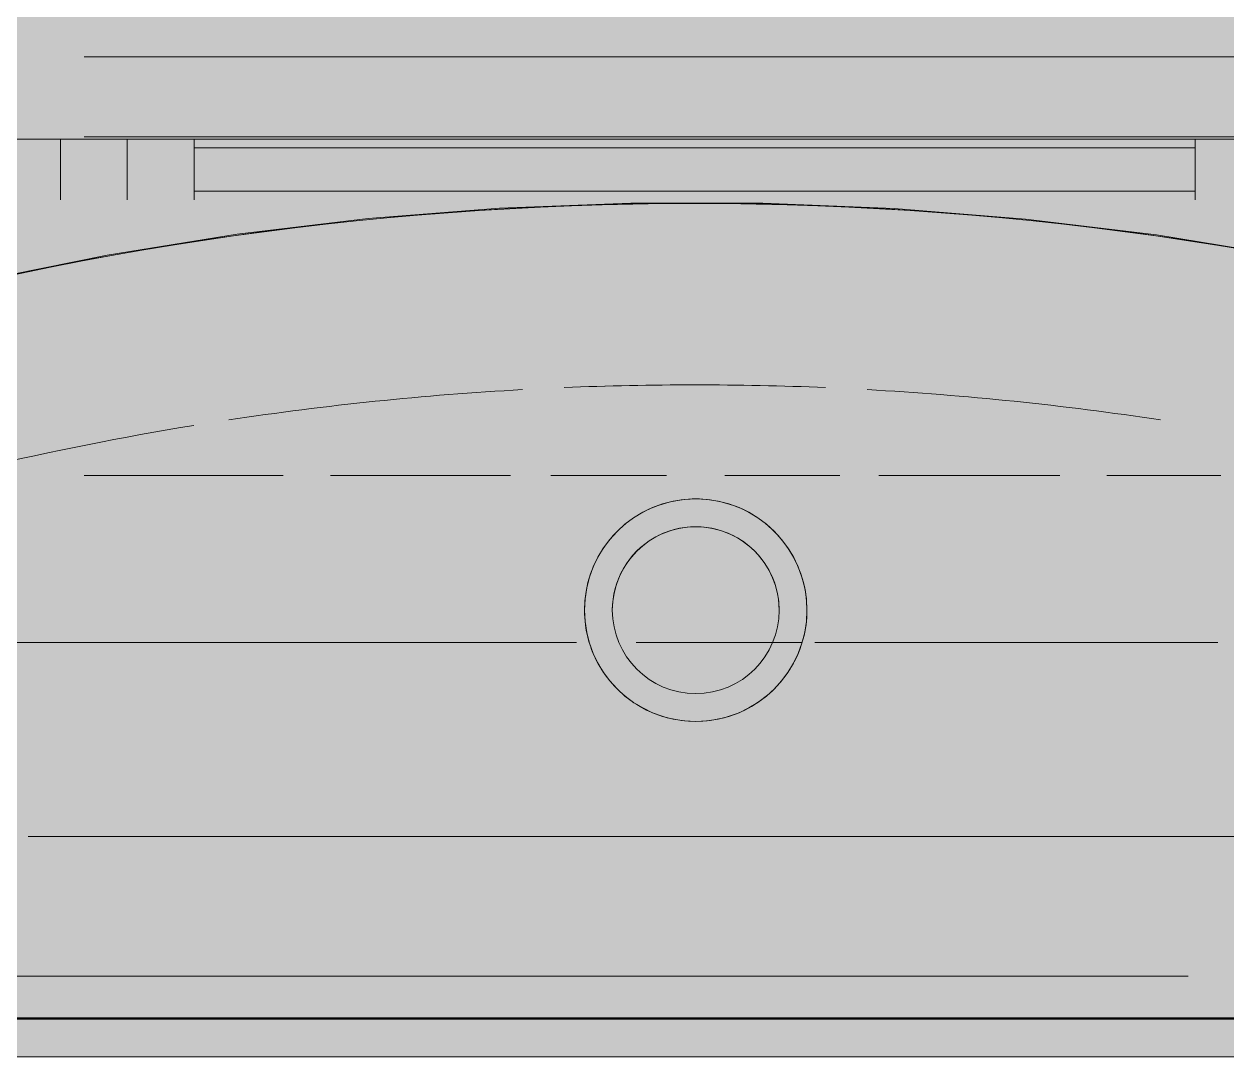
# Model space of a CAD drawing. Header units: metres. Extents: x 5 to 242, y -3 to 162.
# Drawn here: x 184.2869 to 184.5032, y 80.6012 to 80.7868 of the extents above; entities that cross this region are included whole.
import ezdxf

# ---------------------------------------------------------------- set-up
doc = ezdxf.new("R2010")
doc.units = ezdxf.units.M
doc.layers.add('1053_ARQ_BASE_MATADOURO_dwg', color=7, linetype='Continuous', lineweight=5, true_color=0x767676)
doc.layers.add('A-EQUIPAMENTOS', color=7, linetype='Continuous', lineweight=5)
doc.layers.add('P-SANR-FIXT', color=7, linetype='Continuous', lineweight=5)

# ---------------------------------------------------------------- blocks, each defined once
blk = doc.blocks.new('UT_Bacia com caixa acoplada - UT_Bacia com caixa acoplada-3640155-TÉRREO 1_20')
at = {"layer": 'P-SANR-FIXT', "color": 9, "true_color": 0xc0c0c0}
for p, q in [((-0.1499999999999312, 0.1704735377196123), (0.1500000000002085, 0.1704735377196816)), ((-0.1140000000000006, 0.1595600000000009), (-0.1140000000000006, 0.1704400000000009)), ((-0.1140000000000006, 0.1595600000000009), (-0.1140000000000006, 0.1704400000000009)), ((-0.1140000000000006, 0.1704400000000009), (-0.1140000000000006, 0.1595600000000009)), ((-0.1140000000000006, 0.1704400000000009), (-0.1140000000000006, 0.1595600000000009)), ((-0.1020000000000006, 0.1704400000000009), (-0.1020000000000006, 0.1595600000000009)), ((-0.1020000000000006, 0.1704400000000009), (-0.1020000000000006, 0.1595600000000009)), ((-0.1020000000000006, 0.1595600000000009), (-0.1020000000000006, 0.1704400000000009)), ((-0.1020000000000006, 0.1595600000000009), (-0.1020000000000006, 0.1704400000000009)), ((-0.09000000000000057, 0.1595600000000009), (-0.09000000000000057, 0.1704400000000009)), ((-0.09000000000000057, 0.1595600000000009), (-0.09000000000000057, 0.1704400000000009)), ((0.0900000000000142, 0.168910000000037), (-0.08999999999987558, 0.168910000000037)), ((-0.09000000000000057, 0.1610900000000008), (-0.09000000000000057, 0.1689100000000008)), ((-0.09000000000000057, 0.1610900000000008), (-0.09000000000000057, 0.1689100000000008)), ((0.08999999999999939, 0.1704400000000009), (0.08999999999999939, 0.1595600000000009)), ((0.08999999999999939, 0.1704400000000009), (0.08999999999999939, 0.1595600000000009)), ((0.08999999999999937, 0.1610900000000008), (0.08999999999999937, 0.1689100000000008)), ((0.08999999999999937, 0.1610900000000008), (0.08999999999999937, 0.1689100000000008)), ((-0.08999999999987558, 0.1610900000000613), (0.0900000000000142, 0.1610900000001306)), ((-0.1649999999999998, 0.01249999999999924), (0.165, 0.01249999999999924)), ((0.165, 0.01245945945945865), (-0.1649999999999999, 0.01245945945945865)), ((-0.1649999999999105, 0.01229811905153783), (0.1649999999999105, 0.01229811905160714))]:
    blk.add_line(p, q, dxfattribs=at)
at = {"layer": 'P-SANR-FIXT', "color": 254, "true_color": 0xd3d3d3}
for p, q in [((-0.1198088111199559, 0.04509459459459392), (0.1199188116888426, 0.04509459459459393)), ((-0.1198088111199559, 0.04509459459459381), (0.1199188116888426, 0.04509459459459381))]:
    blk.add_line(p, q, dxfattribs=at)
at = {"layer": 'P-SANR-FIXT', "color": 254, "true_color": 0xe9e9e9}
for p, q in [((0.1199188116888426, 0.04509459459459393), (-0.1198088111199559, 0.04509459459459392)), ((0.1199188116888426, 0.04509459459459381), (-0.1198088111199559, 0.04509459459459381))]:
    blk.add_line(p, q, dxfattribs=at)
at = {"layer": 'P-SANR-FIXT', "color": 254, "true_color": 0xe0e0e0}
for p, q in [((-0.1649999999999105, 0.02000242522442441), (0.08872702940740237, 0.02000242522456301)), ((-0.1239104824909016, 0.02000242522442441), (-0.1083004234525761, 0.02000242522442441))]:
    blk.add_line(p, q, dxfattribs=at)
at = {"layer": 'P-SANR-FIXT', "color": 9, "true_color": 0xc0c0c0, "flags": 128}
blk.add_lwpolyline([(0.1753658744908902, 0.1325345878290164), (0.1526089801756771, 0.139094959661913), (0.1296079440471254, 0.1447400508452551), (0.1063995628560449, 0.1494608304373936), (0.08302096506209419, 0.1532497461980049), (0.05950955143403117, 0.1561007366701151), (0.03590293521848034, 0.158009240877254), (0.01223888196537009, 0.1589722056196572), (-0.01144475088794461, 0.1589880903591926), (-0.03511007458128479, 0.1580568696837236), (-0.05871922964517835, 0.1561800333476513), (-0.08223444646781901, 0.1533605838887754), (-0.1056181057181511, 0.1496030318247302), (-0.128832798530412, 0.1449133884373125), (-0.1518413863475624, 0.1392991561554432), (-0.174607060337807, 0.1327693165532575), (-0.1753658744908902, 0.1325345878290164)], dxfattribs=at)
at = {"layer": 'P-SANR-FIXT', "color": 9, "true_color": 0xc0c0c0}
for centre, radius, start, end in [((1.624300693947589e-15, -0.4330317257974887), 0.5919690886741392, 72.77283756524945, 107.2271624347516), ((1.658140291738164e-15, -0.4330317257974888), 0.5919285481335987, 72.77283756524913, 107.2271624347512), ((0.0002010592212973183, 0.08579894077870352), 0.01999999999999999, 4.325554366790383e-13, 180.0000000000002), ((0.0002010592212985027, 0.08579894077870355), 0.02000000000000002, 359.9999999999987, 179.9999999999986), ((0.0002010592212973183, 0.08579894077870352), 0.02000000000000001, 104.9999999999999, 179.9999999999998), ((0.0002010592212984383, 0.08579894077870355), 0.01999999999999999, 104.9999999999991, 179.9999999999991), ((0.0002010592212973183, 0.08579894077870352), 0.02000000000000002, 359.9999999999996, 74.99999999999996), ((0.0002010592212984383, 0.08579894077870355), 0.02000000000000001, 359.9999999999991, 74.99999999999929), ((0.0002010592212974875, 0.08579894077870359), 0.01499999999999998, 3.943887805014761e-13, 180.0000000000003), ((0.000201059221297494, 0.08579894077870359), 0.015, 359.9999999999996, 179.9999999999999), ((0.0002010592212973183, 0.08579894077870352), 0.01999999999999999, 180.0000000000002, 359.9999999999994), ((0.0002010592212973183, 0.08579894077870352), 0.02000000000000002, 179.9999999999998, 194.9999999999997), ((0.0002010592212984383, 0.08579894077870355), 0.02000000000000001, 179.9999999999998, 194.9999999999994), ((0.0002010592212985027, 0.08579894077870355), 0.02000000000000002, 179.9999999999994, 359.9999999999987), ((0.0002010592212974875, 0.08579894077870359), 0.01499999999999998, 180.0000000000003, 359.9999999999994), ((0.000201059221297494, 0.08579894077870359), 0.01500000000000001, 179.9999999999999, 359.9999999999989), ((0.0002010592212973183, 0.08579894077870352), 0.02000000000000001, 344.999999999999, 359.999999999999), ((0.0002010592212984383, 0.08579894077870355), 0.01999999999999999, 344.9999999999992, 359.9999999999991), ((0.0002010592212973183, 0.08579894077870352), 0.01999999999999999, 239.9999999999992, 299.9999999999991), ((0.0002010592212984383, 0.08579894077870355), 0.01999999999999999, 239.9999999999993, 299.9999999999993)]:
    blk.add_arc(centre, radius, start, end, dxfattribs=at)
at = {"layer": 'P-SANR-FIXT', "color": 254, "true_color": 0xd3d3d3}
for centre, radius, start, end in [((1.632760593395233e-15, -0.4330317257974887), 0.5593339535390044, 93.17209744547229, 98.61358121737537), ((1.632760593395233e-15, -0.4330317257974887), 0.5593339535390045, 93.17209744547264, 98.6135812173757), ((1.632760593395233e-15, -0.4330317257974887), 0.5593339535390043, 87.58620801191229, 92.40196636352186), ((1.632760593395233e-15, -0.4330317257974887), 0.5593339535390043, 87.58620801191263, 92.40196636352223), ((1.632760593395233e-15, -0.4330317257974887), 0.5593339535390043, 81.38641878262428, 86.81919699973471), ((1.632760593395233e-15, -0.4330317257974887), 0.5593339535390043, 81.38641878262463, 86.81919699973507), ((1.632760593395233e-15, -0.4330317257974887), 0.5593339535390046, 99.26446544749808, 107.2271624347509), ((1.632760593395233e-15, -0.4330317257974887), 0.5593339535390046, 99.26446544749844, 107.2271624347513), ((0.0002010592212973183, 0.08579894077870352), 0.01999999999999999, 74.9999999999999, 104.9999999999999), ((0.0002010592212984383, 0.08579894077870355), 0.01999999999999999, 74.99999999999926, 104.9999999999992), ((0.0002010592212973183, 0.08579894077870352), 0.01999999999999999, 194.9999999999994, 224.9999999999993), ((0.0002010592212984383, 0.08579894077870355), 0.02000000000000002, 194.9999999999994, 224.9999999999994), ((0.0002010592212973183, 0.08579894077870352), 0.02000000000000002, 299.999999999999, 344.999999999999), ((0.0002010592212984383, 0.08579894077870355), 0.02, 299.9999999999992, 344.9999999999991)]:
    blk.add_arc(centre, radius, start, end, dxfattribs=at)
at = {"layer": 'P-SANR-FIXT', "color": 254, "true_color": 0xe9e9e9}
for radius, start, end in [(0.5593339535390042, 93.17209744547267, 98.61358121737574), (0.5593339535390042, 93.17209744547303, 98.6135812173761), (0.5593339535390043, 90.0000000000002, 92.40196636352225), (0.5593339535390043, 87.58620801191302, 92.4019663635226), (0.5593339535390047, 87.58620801191273, 90.00000000000021), (0.5593339535390043, 81.38641878262465, 86.8191969997351), (0.5593339535390044, 81.386418782625, 86.81919699973544), (0.559333953539004, 99.26446544749847, 107.2271624347513), (0.5593339535390041, 99.26446544749882, 107.2271624347516)]:
    blk.add_arc((1.632760593395233e-15, -0.4330317257974887), radius, start, end, dxfattribs=at)
at = {"layer": 'P-SANR-FIXT', "color": 254, "true_color": 0xe0e0e0}
for centre, radius, start, end in [((0.0002010592212973183, 0.08579894077870352), 0.01999999999999999, 224.9999999999993, 239.9999999999992), ((0.0002010592212984383, 0.08579894077870355), 0.02000000000000002, 224.9999999999994, 239.9999999999994)]:
    blk.add_arc(centre, radius, start, end, dxfattribs=at)
blk = doc.blocks.new('1053_ARQ_BASE_MATADOURO_dwg_acoplada-V32-TÉRREO 1_20')
at = {"layer": 'A-EQUIPAMENTOS', "true_color": 0xe2e2e2}
blk.add_hatch(color=254, dxfattribs=at).paths.add_polyline_path([(0.1997697473786175, -0.00548975493908747), (0.1932022283677692, -0.5155492434717033), (0.1644932581745656, -0.579254661522635), (0.1301240513132656, -0.6172043944300835), (0.06636057288272423, -0.6526861470409915), (-0.004604764543482816, -0.6649615169415541), (-0.0926122259146363, -0.6426360565499764), (-0.1350053938469901, -0.6134636873022573), (-0.1883187893493643, -0.5364160793739513), (-0.2002441260315009, -0.4896561183550545), (-0.2002302685026036, -0.005489825880086755)])
at = {"layer": 'A-EQUIPAMENTOS', "color": 253, "true_color": 0xaaaaaa, "flags": 128}
blk.add_lwpolyline([(-0.2002302526214302, -0.4897107035869385), (-0.2002302526212916, -0.1278460692933404), (-0.2043315815941187, -0.1278460692934097), (-0.2043315815941187, -0.095035437511278), (-0.2002302526214302, -0.0950354375112087), (-0.2002302526214302, -0.00548975493908747), (-0.1758182758470433, -0.00548975493908747), (-0.1743064813424491, -0.005489754939156774), (-0.1722558168559663, -0.005489754939156774), (-0.1700770061750111, -0.005489754939156774), (-0.162686049252934, -0.005489754939156774), (2.772139851003885e-13, -0.00548975493908747), (0.1640531589110051, -0.005489754939156774), (0.1715111766027952, -0.00548975493908747), (0.1977190828922732, -0.00548975493908747), (0.1997697473786175, -0.00548975493908747), (0.1997697473786175, -0.007251202221284075), (0.1997697473786175, -0.009217759091989138), (0.1997697473786175, -0.04729906910632253)], dxfattribs=at)
at = {"layer": 'A-EQUIPAMENTOS', "color": 254, "true_color": 0xd5d5d5, "flags": 128}
for points in [[(-0.1097812759393906, -0.1709100235074013), (-0.02426911381670652, -0.1709100235074013), (-0.0002302526211984514, -0.1709100235074706), (0.02380860857417101, -0.1709100235074706), (0.1097812744905317, -0.1709100235074706)], [(-0.1097812759359254, -0.1852646749122268), (-0.02455666162104863, -0.1852646749121575), (-0.0002302526213370584, -0.1852646749121575), (0.02409615637837451, -0.1852646749121575), (0.1097812744937197, -0.1852646749122268)]]:
    blk.add_lwpolyline(points, dxfattribs=at)
blk = doc.blocks.new('1053_ARQ_BASE_MATADOURO_dwg_A$C51235BF3-4039629-TÉRREO 1_20')
at = {"layer": 'A-EQUIPAMENTOS', "color": 254, "true_color": 0xeaeaea}
blk.add_line((0.3749260433247911, 0.03033174574375153), (0.3883622046791861, 0.03033174574375153), dxfattribs=at)
at = {"layer": 'A-EQUIPAMENTOS', "color": 254, "true_color": 0xe1e1e1}
for p, q in [((0.3883622046791861, 0.03033174574375153), (0.4769293878996489, 0.03033174574375153)), ((0.4876582248340824, 0.03033174574375153), (0.5052573731887406, 0.03033174574375153)), ((0.5197539365251235, 0.03033174574375153), (0.5922219243959328, 0.03033174574375153)), ((0.3883621993654531, 0.0003317482769489289), (0.4241895133722092, 0.0003317482769489289)), ((0.4326755765583467, 0.0003317482769489289), (0.4650199318243026, 0.0003317482769489289)), ((0.5312670411771575, 0.0003317482769489289), (0.5637878983952868, 0.0003317482769489289)), ((0.5722326768904961, 0.0003317482769489289), (0.5927529111407437, 0.0003317482769489289))]:
    blk.add_line(p, q, dxfattribs=at)
at = {"layer": 'A-EQUIPAMENTOS', "color": 254, "true_color": 0xd5d5d5}
for p, q in [((0.5052573731887406, 0.03033174574375153), (0.5174051375985969, 0.03033174574375153)), ((0.4722628023259568, 0.0003317482769489289), (0.4930639139136026, 0.0003317482769489289)), ((0.5035632155130595, 0.0003317482769489289), (0.5242445413394908, 0.0003317482769489289))]:
    blk.add_line(p, q, dxfattribs=at)
blk = doc.blocks.new('1053_ARQ_BASE_MATADOURO_dwg_arq geral tgov-4039641-TÉRREO 1_20')
at = {"extrusion": (0, 0, -1), "zscale": -1}
for name, p, rotation in [('1053_ARQ_BASE_MATADOURO_dwg_acoplada-V32-TÉRREO 1_20', (-27.79890577413606, -2.590337812900723), 179.9999898619997), ('1053_ARQ_BASE_MATADOURO_dwg_A$C51235BF3-4039629-TÉRREO 1_20', (-27.30076227930838, -2.480006044730721), 180)]:
    blk.add_blockref(name, p, dxfattribs=dict(at, rotation=rotation))
blk = doc.blocks.new('1053_ARQ_BASE_MATADOURO_dwg-3625622-TÉRREO 1_20')
blk.add_blockref('1053_ARQ_BASE_MATADOURO_dwg_arq geral tgov-4039641-TÉRREO 1_20', (130.2097949645677, 83.1860339743535))

msp = doc.modelspace()

# ---------------------------------------------------------------- block references
at = {"layer": '1053_ARQ_BASE_MATADOURO_dwg', "color": 253, "true_color": 0xaaaaaa}
msp.add_blockref('1053_ARQ_BASE_MATADOURO_dwg-3625622-TÉRREO 1_20', (26.39876504313851, 0), dxfattribs=at)
at = {"layer": 'P-SANR-FIXT', "color": 9, "true_color": 0xc0c0c0, "rotation": 1.010198601586461e-05}
msp.add_blockref('UT_Bacia com caixa acoplada - UT_Bacia com caixa acoplada-3640155-TÉRREO 1_20', (184.4074657810783, 80.59569628982646), dxfattribs=at)

doc.saveas('drawing.dxf')
